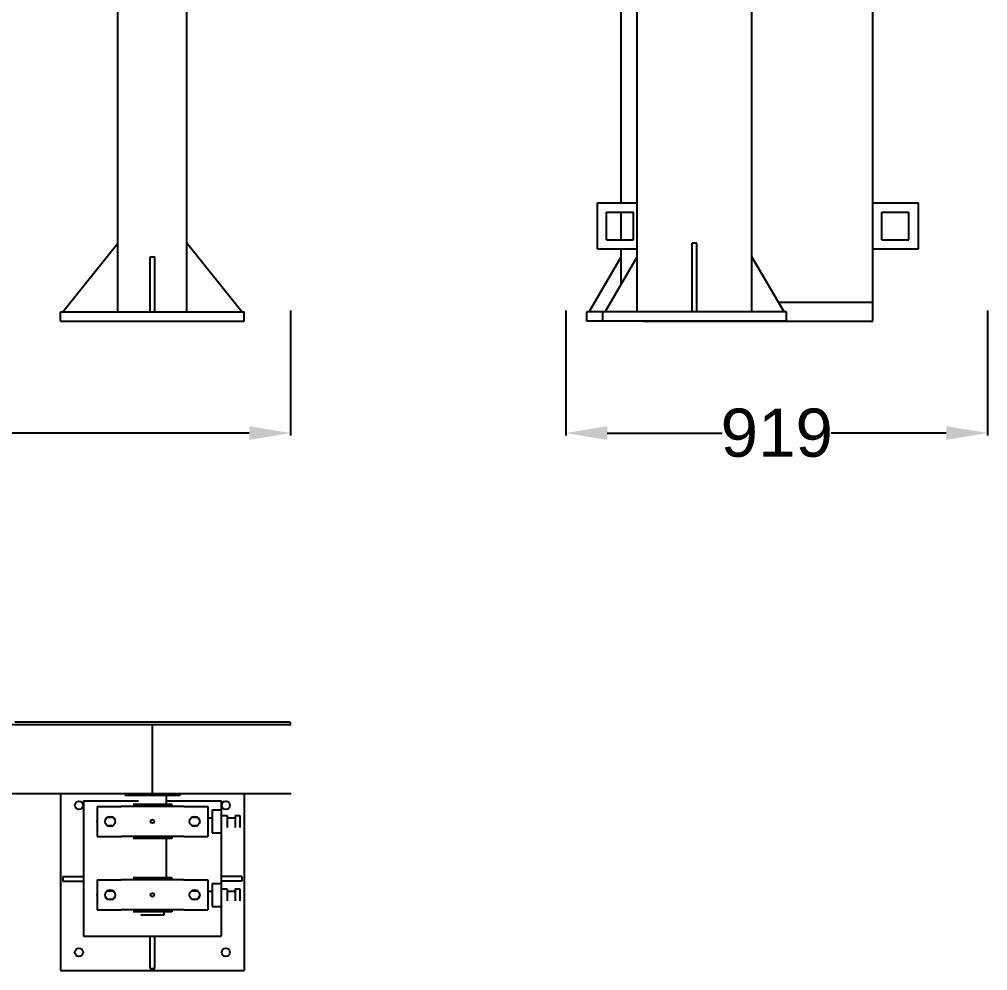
# Model space of a CAD drawing. Header units: millimetres. Extents: x -509 to 6808, y -300 to 5090.
# Drawn here: x 4163 to 6273, y 79 to 2151 of the extents above; entities that cross this region are included whole.
import ezdxf

# ---------------------------------------------------------------- set-up
doc = ezdxf.new("R2010")
doc.units = ezdxf.units.MM
doc.header["$MEASUREMENT"] = 0
doc.layers.get('0').update_dxf_attribs({"linetype": 'CONTINUOUS'})
doc.layers.get('Defpoints').update_dxf_attribs({"linetype": 'CONTINUOUS'})
for name, color, linetype in [('FRENTE', 7, 'CONTINUOUS'), ('LATERAL', 7, 'CONTINUOUS'), ('PLANTA', 7, 'CONTINUOUS')]:
    doc.layers.add(name, color=color, linetype=linetype)
doc.styles.get("Standard").update_dxf_attribs({"font": 'arial.ttf'})
doc.dimstyles.get("Standard").update_dxf_attribs({"dimscale": 0, "dimtxt": 2.5, "dimasz": 2.5, "dimexe": 1.25, "dimexo": 0.625, "dimtad": 1, "dimdsep": 46, "dimtxsty": 'Standard', "dimcen": 2.5, "dimadec": 0, "dimazin": 0, "dimtfac": 1, "dimtmove": 0, "dimatfit": 3, "dimfxl": 1, "dimarcsym": 0})

# ---------------------------------------------------------------- blocks, each defined once
blk = doc.blocks.new('*D0')
at = {"color": 0, "linetype": 'Continuous', "lineweight": -2, "transparency": 16777216}
for p, q in [((0, 1517.1), (0, 1244.6)), ((4754, 1517.1), (4754, 1244.6)), ((90, 1250), (2215.6, 1250)), ((4664, 1250), (2538.4, 1250))]:
    blk.add_line(p, q, dxfattribs=at)
at = {"color": 0, "linetype": 'Continuous', "transparency": 16777216}
for points in [[(90, 1265), (90, 1235), (0, 1250)], [(4664, 1265), (4664, 1235), (4754, 1250)]]:
    blk.add_solid(points, dxfattribs=at)
at = {"layer": 'Defpoints', "color": 0, "linetype": 'Continuous', "transparency": 16777216}
for p in [(0, 1519), (4754, 1519), (4754, 1250)]:
    blk.add_point(p, dxfattribs=at)
at = {"color": 0, "linetype": 'Continuous', "transparency": 16777216, "insert": (2377, 1250), "char_height": 105, "attachment_point": 5}
blk.add_mtext('\\A1;4754', dxfattribs=at)
blk = doc.blocks.new('*D2')
at = {"color": 0, "linetype": 'Continuous', "lineweight": -2, "transparency": 16777216}
for p, q in [((5354, 1517.1), (5354, 1244.6)), ((6273, 1517.1), (6273, 1244.6)), ((5444, 1250), (5694.7, 1250)), ((6183, 1250), (5932.3, 1250))]:
    blk.add_line(p, q, dxfattribs=at)
at = {"color": 0, "linetype": 'Continuous', "transparency": 16777216}
for points in [[(5444, 1265), (5444, 1235), (5354, 1250)], [(6183, 1265), (6183, 1235), (6273, 1250)]]:
    blk.add_solid(points, dxfattribs=at)
at = {"layer": 'Defpoints', "color": 0, "linetype": 'Continuous', "transparency": 16777216}
for p in [(5354, 1519), (6273, 1519), (6273, 1250)]:
    blk.add_point(p, dxfattribs=at)
at = {"color": 0, "linetype": 'Continuous', "transparency": 16777216, "insert": (5813.5, 1250), "char_height": 105, "attachment_point": 5}
blk.add_mtext('\\A1;919', dxfattribs=at)

msp = doc.modelspace()

# ---------------------------------------------------------------- linework, layer by layer
at = {"layer": 'FRENTE'}
for p, q in [((4378, 1513.9), (4378, 3325.8)), ((4528, 1513.9), (4528, 3325.8)), ((4258, 1513.9), (4378, 1663.9)), ((4648, 1513.9), (4528, 1663.9)), ((4448, 1633.9), (4458, 1633.9)), ((4448, 1513.9), (4448, 1633.9)), ((4458, 1513.9), (4458, 1633.9)), ((4253, 1493.9), (4253, 1513.9)), ((4253, 1513.9), (4653, 1513.9)), ((4653, 1493.9), (4653, 1513.9)), ((4253, 1493.9), (4653, 1493.9))]:
    msp.add_line(p, q, dxfattribs=at)
at = {"layer": 'LATERAL'}
for p, q in [((5509.4, 1513.9), (5509.4, 3325.8)), ((5759.4, 1513.9), (5759.4, 3325.8)), ((5474.4, 1751.1), (5474.4, 2950.6)), ((6022.6, 1534.7), (6022.6, 2795.6)), ((5422.6, 1651.1), (5422.6, 1751.1)), ((5422.6, 1751.1), (5509.4, 1751.1)), ((5442.6, 1671.1), (5442.6, 1731.1)), ((5442.6, 1731.1), (5501, 1731.1)), ((5474.4, 1671.1), (5474.4, 1731.1)), ((5501, 1671.1), (5501, 1731.1)), ((6022.6, 1751.1), (6122.6, 1751.1)), ((6042.6, 1671.1), (6042.6, 1731.1)), ((6042.6, 1731.1), (6101, 1731.1)), ((6101, 1671.1), (6101, 1731.1)), ((6122.6, 1651.1), (6122.6, 1751.1)), ((5442.6, 1671.1), (5501, 1671.1)), ((6042.6, 1671.1), (6101, 1671.1)), ((5422.6, 1651.1), (5509.4, 1651.1)), ((5474.4, 1573.9), (5474.4, 1651.1)), ((5639.4, 1663.9), (5629.4, 1663.9)), ((5629.4, 1513.9), (5629.4, 1663.9)), ((5639.4, 1513.9), (5639.4, 1663.9)), ((6022.6, 1651.1), (6122.6, 1651.1)), ((5404.4, 1513.9), (5474.4, 1633.9)), ((5439.4, 1513.9), (5509.4, 1633.9)), ((5829.4, 1513.9), (5759.4, 1633.9)), ((5817.2, 1534.7), (6022.6, 1534.7)), ((6022.6, 1493.8), (6022.6, 1534.7)), ((5399.4, 1493.9), (5399.4, 1513.9)), ((5434.4, 1513.9), (5399.4, 1513.9)), ((5434.4, 1493.9), (5434.4, 1513.9)), ((5834.4, 1513.9), (5434.4, 1513.9)), ((5834.4, 1493.9), (5834.4, 1513.9)), ((5434.4, 1493.9), (5399.4, 1493.9)), ((5834.4, 1493.9), (5434.4, 1493.9)), ((5522.6, 1493.8), (5522.6, 1493.9)), ((5522.6, 1493.8), (6022.6, 1493.8))]:
    msp.add_line(p, q, dxfattribs=at)
at = {"layer": 'PLANTA'}
for p, q in [((453, 615), (4453, 615)), ((4453, 465), (4453, 615)), ((4753, 620), (4753.1, 615)), ((453, 465), (4453, 465)), ((4253, 465), (4253, 78.8)), ((4513, 465), (4513, 460)), ((4653, 465), (4653, 78.8)), ((4303, 448.9), (4423, 448.9)), ((4303, 448.9), (4303, 153.8)), ((4483, 460), (4483, 441.1)), ((4483, 448.9), (4603, 448.9)), ((4603, 448.9), (4603, 428.9)), ((4332.5, 436.4), (4384.8, 436.4)), ((4332.5, 436.4), (4332.5, 371.4)), ((4495, 441.1), (4495, 436.4)), ((4521.2, 436.4), (4573.5, 436.4)), ((4573.5, 436.4), (4573.5, 371.4)), ((4583, 428.9), (4583, 378.9)), ((4583, 428.9), (4603, 428.9)), ((4603, 428.9), (4603, 378.9)), ((4354.7, 412.9), (4367.3, 412.9)), ((4538.7, 412.9), (4551.3, 412.9)), ((4573.5, 411.9), (4583, 411.9)), ((4603, 416.9), (4616, 416.9)), ((4616, 411.9), (4633.5, 411.9)), ((4633.5, 416.9), (4643.5, 416.9)), ((4354.7, 394.9), (4367.3, 394.9)), ((4538.7, 394.9), (4551.3, 394.9)), ((4332.5, 371.4), (4384.8, 371.4)), ((4483, 366.6), (4483, 281.1)), ((4495, 371.4), (4495, 366.6)), ((4521.2, 371.4), (4573.5, 371.4)), ((4583, 378.9), (4603, 378.9)), ((4603, 378.9), (4603, 268.9)), ((4258, 283.9), (4258, 273.9)), ((4258, 283.9), (4303, 283.9)), ((4332.5, 276.4), (4384.8, 276.4)), ((4332.5, 276.4), (4332.5, 211.3)), ((4495, 281.1), (4495, 276.4)), ((4521.2, 276.4), (4573.5, 276.4)), ((4573.5, 276.4), (4573.5, 211.3)), ((4648, 283.9), (4603, 283.9)), ((4648, 283.9), (4648, 273.9)), ((4258, 273.9), (4303, 273.9)), ((4583, 268.9), (4583, 218.8)), ((4583, 268.9), (4603, 268.9)), ((4648, 273.9), (4603, 273.9)), ((4603, 268.9), (4603, 218.8)), ((4603, 256.9), (4616, 256.9)), ((4633.5, 256.9), (4643.5, 256.9)), ((4354.7, 252.8), (4367.3, 252.8)), ((4354.7, 234.8), (4367.3, 234.8)), ((4538.7, 252.8), (4551.3, 252.8)), ((4538.7, 234.8), (4551.3, 234.8)), ((4573.5, 251.8), (4583, 251.8)), ((4616, 251.8), (4633.5, 251.8)), ((4332.5, 211.3), (4384.8, 211.3)), ((4495, 211.3), (4495, 206.6)), ((4521.2, 211.3), (4573.5, 211.3)), ((4583, 218.8), (4603, 218.8)), ((4603, 218.8), (4603, 153.8)), ((4478, 206.6), (4478, 200)), ((4303, 153.8), (4603, 153.8)), ((4448, 83.8), (4448, 153.8)), ((4458, 83.8), (4458, 153.8)), ((4253, 78.8), (4653, 78.8)), ((4448, 83.8), (4458, 83.8))]:
    msp.add_line(p, q, dxfattribs=at)
for centre, radius in [((4293, 438.9), 9), ((4613, 438.9), 9), ((4361, 403.9), 11), ((4453, 403.9), 4), ((4545, 403.9), 11), ((4361, 243.8), 11), ((4545, 243.8), 11), ((4453, 243.8), 4), ((4293, 118.8), 9), ((4613, 118.8), 9)]:
    msp.add_circle(centre, radius, dxfattribs=at)
for centre in [(4341, 403.9), (4341, 243.8)]:
    msp.add_arc(centre, 9, 160.8119, -160.8119, dxfattribs=at)
for points in [[(4753, 620), (4745.5, 620), (4723.3, 620), (4687.5, 620), (4640, 620), (4583.2, 620), (4519.8, 620), (4453, 620), (4386.2, 620), (4322.8, 620), (4266, 620), (4218.5, 620), (4182.7, 620), (4160.5, 620), (4153, 620)], [(4453, 615), (4486.9, 615), (4520.3, 615), (4552.9, 615), (4584.2, 615), (4613.9, 615), (4641.6, 615), (4666.9, 615), (4689.5, 615), (4709.1, 615), (4725.5, 615), (4738.5, 615), (4747.9, 615), (4753.6, 615), (4755.5, 615)], [(4453, 465), (4486.9, 465), (4520.3, 465), (4552.9, 465), (4584.2, 465), (4613.9, 465), (4641.6, 465), (4666.9, 465), (4689.5, 465), (4709.1, 465), (4725.5, 465), (4738.5, 465), (4747.9, 465), (4753.6, 465), (4755.5, 465)], [(4513, 460), (4511.5, 460), (4507.1, 460), (4499.9, 460), (4490.4, 460), (4479, 460), (4466.4, 460), (4453, 460), (4439.6, 460), (4427, 460), (4415.6, 460), (4406.1, 460), (4398.9, 460), (4394.5, 460), (4393, 460)], [(4521.2, 436.4), (4519.5, 436.4), (4514.4, 436.4), (4506.3, 436.4), (4495.5, 436.4), (4482.6, 436.4), (4468.2, 436.4), (4453, 436.4), (4437.8, 436.4), (4423.4, 436.4), (4410.5, 436.4), (4399.7, 436.4), (4391.6, 436.4), (4386.5, 436.4), (4384.8, 436.4)], [(4495, 441.1), (4493.9, 441.1), (4490.8, 441.1), (4485.8, 441.1), (4479.2, 441.1), (4471.2, 441.1), (4462.3, 441.1), (4453, 441.1), (4443.7, 441.1), (4434.8, 441.1), (4426.8, 441.1), (4420.2, 441.1), (4415.2, 441.1), (4412.1, 441.1), (4411, 441.1)], [(4573.5, 411.9), (4573.5, 411.6), (4573.5, 411.1), (4573.5, 410.1), (4573.5, 408.8), (4573.5, 407.3), (4573.5, 405.6), (4573.5, 403.9), (4573.5, 402.1), (4573.5, 400.4), (4573.5, 398.9), (4573.5, 397.6), (4573.5, 396.6), (4573.5, 396.1), (4573.5, 395.9)], [(4616, 416.9), (4616, 416.5), (4616, 415.6), (4616, 414), (4616, 412), (4616, 409.5), (4616, 406.7), (4616, 403.9), (4616, 401), (4616, 398.2), (4616, 395.7), (4616, 393.7), (4616, 392.1), (4616, 391.2), (4616, 390.9)], [(4633.5, 416.9), (4633.5, 416.5), (4633.5, 415.6), (4633.5, 414), (4633.5, 412), (4633.5, 409.5), (4633.5, 406.7), (4633.5, 403.9), (4633.5, 401), (4633.5, 398.2), (4633.5, 395.7), (4633.5, 393.7), (4633.5, 392.1), (4633.5, 391.2), (4633.5, 390.9)], [(4643.5, 416.9), (4643.5, 416.5), (4643.5, 415.6), (4643.5, 414), (4643.5, 412), (4643.5, 409.5), (4643.5, 406.7), (4643.5, 403.9), (4643.5, 401), (4643.5, 398.2), (4643.5, 395.7), (4643.5, 393.7), (4643.5, 392.1), (4643.5, 391.2), (4643.5, 390.9)], [(4521.2, 371.4), (4519.5, 371.4), (4514.4, 371.4), (4506.3, 371.4), (4495.5, 371.4), (4482.6, 371.4), (4468.2, 371.4), (4453, 371.4), (4437.8, 371.4), (4423.4, 371.4), (4410.5, 371.4), (4399.7, 371.4), (4391.6, 371.4), (4386.5, 371.4), (4384.8, 371.4)], [(4495, 366.6), (4493.9, 366.6), (4490.8, 366.6), (4485.8, 366.6), (4479.2, 366.6), (4471.2, 366.6), (4462.3, 366.6), (4453, 366.6), (4443.7, 366.6), (4434.8, 366.6), (4426.8, 366.6), (4420.2, 366.6), (4415.2, 366.6), (4412.1, 366.6), (4411, 366.6)], [(4521.2, 276.4), (4519.5, 276.4), (4514.4, 276.4), (4506.3, 276.4), (4495.5, 276.4), (4482.6, 276.4), (4468.2, 276.4), (4453, 276.4), (4437.8, 276.4), (4423.4, 276.4), (4410.5, 276.4), (4399.7, 276.4), (4391.6, 276.4), (4386.5, 276.4), (4384.8, 276.4)], [(4495, 281.1), (4493.9, 281.1), (4490.8, 281.1), (4485.8, 281.1), (4479.2, 281.1), (4471.2, 281.1), (4462.3, 281.1), (4453, 281.1), (4443.7, 281.1), (4434.8, 281.1), (4426.8, 281.1), (4420.2, 281.1), (4415.2, 281.1), (4412.1, 281.1), (4411, 281.1)], [(4616, 256.9), (4616, 256.5), (4616, 255.6), (4616, 254), (4616, 252), (4616, 249.5), (4616, 246.7), (4616, 243.8), (4616, 241), (4616, 238.2), (4616, 235.7), (4616, 233.7), (4616, 232.1), (4616, 231.2), (4616, 230.8)], [(4633.5, 256.9), (4633.5, 256.5), (4633.5, 255.6), (4633.5, 254), (4633.5, 252), (4633.5, 249.5), (4633.5, 246.7), (4633.5, 243.8), (4633.5, 241), (4633.5, 238.2), (4633.5, 235.7), (4633.5, 233.7), (4633.5, 232.1), (4633.5, 231.2), (4633.5, 230.8)], [(4643.5, 256.9), (4643.5, 256.5), (4643.5, 255.6), (4643.5, 254), (4643.5, 252), (4643.5, 249.5), (4643.5, 246.7), (4643.5, 243.8), (4643.5, 241), (4643.5, 238.2), (4643.5, 235.7), (4643.5, 233.7), (4643.5, 232.1), (4643.5, 231.2), (4643.5, 230.8)], [(4573.5, 251.8), (4573.5, 251.6), (4573.5, 251.1), (4573.5, 250.1), (4573.5, 248.8), (4573.5, 247.3), (4573.5, 245.6), (4573.5, 243.8), (4573.5, 242.1), (4573.5, 240.4), (4573.5, 238.9), (4573.5, 237.6), (4573.5, 236.6), (4573.5, 236.1), (4573.5, 235.8)], [(4521.2, 211.3), (4519.5, 211.3), (4514.4, 211.3), (4506.3, 211.3), (4495.5, 211.3), (4482.6, 211.3), (4468.2, 211.3), (4453, 211.3), (4437.8, 211.3), (4423.4, 211.3), (4410.5, 211.3), (4399.7, 211.3), (4391.6, 211.3), (4386.5, 211.3), (4384.8, 211.3)], [(4495, 206.6), (4493.9, 206.6), (4490.8, 206.6), (4485.8, 206.6), (4479.2, 206.6), (4471.2, 206.6), (4462.3, 206.6), (4453, 206.6), (4443.7, 206.6), (4434.8, 206.6), (4426.8, 206.6), (4420.2, 206.6), (4415.2, 206.6), (4412.1, 206.6), (4411, 206.6)], [(4478, 200), (4477.4, 200), (4475.5, 200), (4472.5, 200), (4468.6, 200), (4463.8, 200), (4458.6, 200), (4453, 200), (4447.4, 200), (4442.2, 200), (4437.4, 200), (4433.5, 200), (4430.5, 200), (4428.6, 200), (4428, 200)]]:
    msp.add_open_spline(points, degree=1, dxfattribs=at)

# ---------------------------------------------------------------- dimensions: what is measured, and where the dimension line sits
at = {"linetype": 'Continuous'}
for base, p1, p2, picture, middle in [((4754, 1250), (0, 1519), (4754, 1519), '*D0', (2377, 1250)), ((6273, 1250), (5354, 1519), (6273, 1519), '*D2', (5813.5, 1250))]:
    dim = msp.add_linear_dim(base=base, p1=p1, p2=p2, dimstyle='Standard', override={"dimscale": 30, "dimtxt": 3.5, "dimasz": 3, "dimexe": 0.18, "dimexo": 0.0625, "dimgap": 0.09, "dimtad": 0, "dimtih": 1, "dimtoh": 1, "dimdec": 0, "dimzin": 0, "dimcen": 0.09, "dimtdec": 4, "dimtofl": 0, "dimtolj": 1, "dimtzin": 0}, dxfattribs=at)
    dim.commit()
    dim.dimension.update_dxf_attribs({"geometry": picture, "text_midpoint": middle})

doc.saveas('drawing.dxf')
